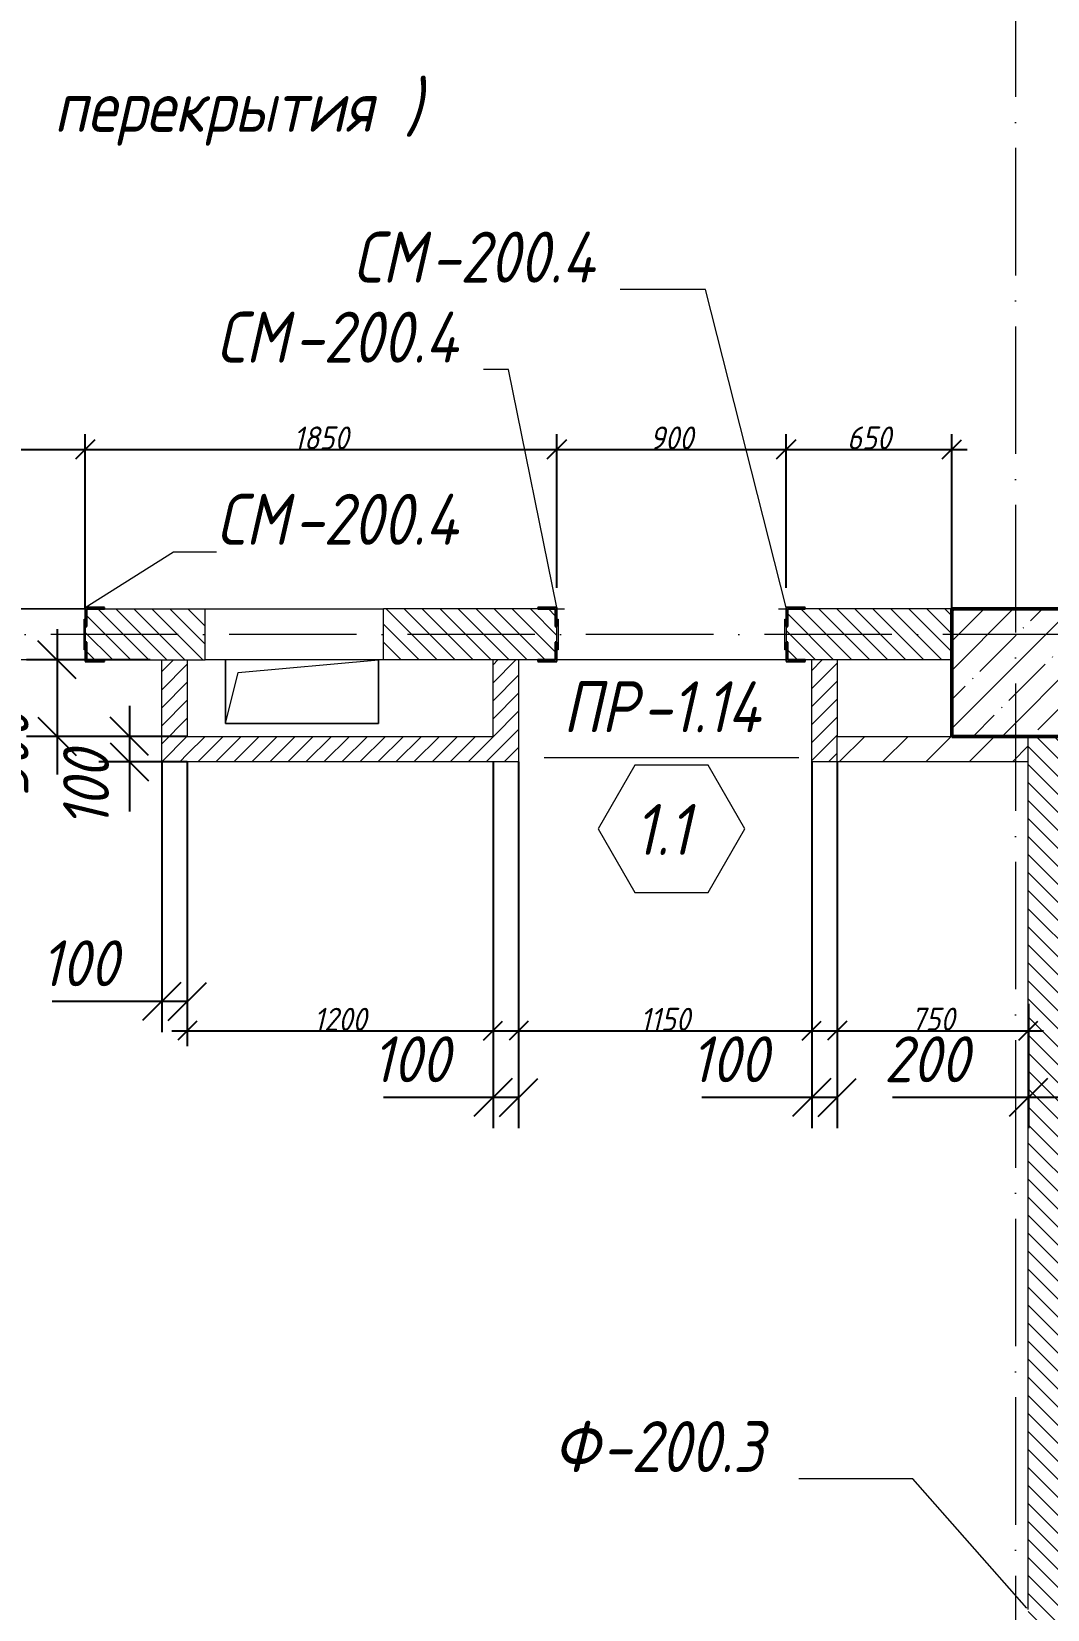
# Model space of a CAD drawing. Header units: millimetres. Extents: x -356862 to 418287, y 0 to 839748.
# Drawn here: x -142912 to -138926, y 603973 to 610162 of the extents above; entities that cross this region are included whole.
import ezdxf

# ---------------------------------------------------------------- set-up
doc = ezdxf.new("R2010")
doc.units = ezdxf.units.MM
doc.linetypes.add('50_200_ШТРИХ_1Т_ш5_п1_п1_', pattern=[700, 500, -100, 0, -100])
for name, color, linetype, lineweight in [('A-____-____-DIMS', 7, 'Continuous', 9), ('A-DOOR-____-OTLN', 7, 'Continuous', 9), ('A-FLOR-____-OTLN', 7, 'Continuous', 9), ('A-GENM-____-IDEN', 7, 'Continuous', 9), ('A-GENM-____-MCUT', 7, 'Continuous', 25), ('A-GENM-____-OTLN', 7, 'Continuous', 9), ('A-GENM-____-OTLN-1', 7, 'Continuous', 25), ('A-GLAZ-____-IDEN', 7, 'Continuous', 9), ('A-WALL-FNSH-MCUT-1', 7, 'Continuous', 9), ('G-____-____-TEXT', 7, 'Continuous', 9), ('S-COLS-____-MCUT', 7, 'Continuous', 50), ('S-COLS-____-OTLN', 7, 'Continuous', 9), ('S-GRID-____-OTLN-1', 7, '50_200_ШТРИХ_1Т_ш5_п1_п1_', 9)]:
    doc.layers.add(name, color=color, linetype=linetype, lineweight=lineweight)
for name, color, linetype, lineweight, true_color in [('A-DOOR-____-OTLN-1', 7, 'Continuous', 9, 0xffffff), ('A-WALL-____-MCUT-4', 7, 'Continuous', 13, 0x000000), ('A-WALL-____-PATT-3', 9, 'Continuous', 9, 0x808080), ('A-WALL-____-PATT-4', 9, 'Continuous', 9, 0x808080), ('A-WALL-____-PATT-5', 7, 'Continuous', 9, 0x000000), ('A-WALL-FNSH-MCUT-2', 7, 'Continuous', 13, 0x000000), ('I-WALL-____-OTLN-1', 7, 'Continuous', 9, 0x000000)]:
    doc.layers.add(name, color=color, linetype=linetype, lineweight=lineweight, true_color=true_color)
doc.styles.add('ISOCPEUR_I_10', font='isocpeui.ttf', dxfattribs={"width": 0.9, "height": 180})
doc.styles.add('ISOCPEUR_I_2', font='isocpeui.ttf', dxfattribs={"width": 0.85, "height": 2.3})
doc.styles.add('ISOCPEUR_I_7', font='isocpeui.ttf', dxfattribs={"width": 0.9, "height": 90})
doc.dimstyles.new('ISO-1_8_0_9К_СРЕДНИЙ_Кладочные_2', dxfattribs={"dimscale": 304.8, "dimtxt": 89.638306, "dimasz": 0.246063, "dimexe": 0.19685, "dimexo": 0, "dimgap": 0, "dimtad": 1, "dimdec": 3, "dimrnd": 0.001, "dimdsep": 46, "dimtxsty": 'ISOCPEUR_I_7', "dimblk1": 'OBLIQUE', "dimblk2": 'OBLIQUE', "dimsah": 1, "dimcen": 0.09, "dimdle": 0.19685, "dimazin": 0, "dimtfac": 1, "dimtdec": 4, "dimtix": 1, "dimtmove": 1, "dimatfit": 3, "dimfxl": 1, "dimtvp": 1, "dimtolj": 1, "dimtzin": 0, "dimarcsym": 2})
doc.dimstyles.new('ISO-1_8_0_9К_СРЕДНИЙ_Кладочные_3', dxfattribs={"dimscale": 304.8, "dimtxt": 179.276612, "dimasz": 0.492126, "dimexe": 0.393701, "dimexo": 0, "dimgap": 0, "dimtad": 1, "dimdec": 3, "dimrnd": 0.001, "dimdsep": 46, "dimtxsty": 'ISOCPEUR_I_10', "dimblk1": 'OBLIQUE', "dimblk2": 'OBLIQUE', "dimsah": 1, "dimcen": 0.09, "dimdle": 0.393701, "dimazin": 0, "dimtfac": 1, "dimtdec": 4, "dimtix": 1, "dimtmove": 0, "dimatfit": 3, "dimfxl": 1, "dimtvp": 1, "dimtolj": 1, "dimtzin": 0, "dimarcsym": 2})
pattern_1 = [(135, (-175000.736, 544716.51), (-35.35534, -35.35534), [])]
pattern_2 = [(45, (-175000.736, 544716.51), (-35.35534, 35.35534), [])]

# ---------------------------------------------------------------- blocks, each defined once
blk = doc.blocks.new('BSC_Колонна _Прямоугольная - 500х500-V28-АР1_Кладочный план 1 этажа в осях 1-64_Ю-ЯЯ')
at = {"layer": 'S-COLS-____-OTLN'}
h = blk.add_hatch(dxfattribs=at)
h.set_pattern_fill('FP_27', color=256, style=0, pattern_type=2)
h.set_pattern_definition([(45, (-35950, -62931.04), (-114.04925, 114.04925), []), (45, (-35835.95, -62931.04), (-114.04925, 114.04925), [201.613, -40.323, 3.353, -36.97])])
h.paths.add_polyline_path([(-250, -250), (250, -250), (250, 250), (-250, 250)], flags=0)
at = {"layer": 'S-COLS-____-MCUT'}
for p, q in [((250, 250), (-250, 250)), ((-250, 250), (-250, -250)), ((250, -250), (250, 250)), ((-250, -250), (250, -250))]:
    blk.add_line(p, q, dxfattribs=at)
blk = doc.blocks.new('Проем_Дверь_Прямоугольный - 1700х2400h_дверные проемы-28051683-АР1_Кладочный план 1 этажа в осях 1-64_Ю-ЯЯ')
at = {"layer": 'A-DOOR-____-OTLN-1'}
for p, q in [((850, 100), (-850, 100)), ((850, -100), (-850, -100))]:
    blk.add_line(p, q, dxfattribs=at)
blk = doc.blocks.new('154_Стойка_СКБ_Уголок - СМ-2530_200-28213945-АР1_Кладочный план 1 этажа в осях 1-64_Ю-ЯЯ')
at = {"layer": 'A-GENM-____-MCUT'}
for p, q in [((125, 156), (125, 81)), ((200, 156), (125, 156)), ((131, 81), (131, 150)), ((131, 150), (200, 150)), ((200, 150), (200, 156)), ((125, 81), (131, 81)), ((131, 19), (125, 19)), ((125, 19), (125, -56)), ((131, -50), (131, 19)), ((125, -56), (200, -56)), ((200, -50), (131, -50)), ((200, -56), (200, -50))]:
    blk.add_line(p, q, dxfattribs=at)
blk = doc.blocks.new('Стойка_Влож_Полоса боковая - Полоса-28213942-АР1_Кладочный план 1 этажа в осях 1-64_Ю-ЯЯ')
at = {"layer": 'A-GENM-____-OTLN'}
for p, q in [((-5, 60), (0, 60)), ((-5, -60), (-5, 60)), ((0, 31), (0, -31)), ((0, -60), (-5, -60))]:
    blk.add_line(p, q, dxfattribs=at)
blk = doc.blocks.new('AR_Отверстие прямоугольное _в плите_ - AR_Отверстие прямоугольное _в плите_-30459255-АР1_Кладочный план 1 этажа в осях 1-64_Ю-ЯЯ')
at = {"layer": 'A-GENM-____-OTLN'}
for p, q in [((-300, 125), (-300, -125)), ((-250, 75), (300, 125)), ((300, -125), (300, 125)), ((-300, -125), (-250, 75)), ((-300, -125), (300, -125))]:
    blk.add_line(p, q, dxfattribs=at)
blk = doc.blocks.new('AAR_СКБ_Марка_Окна_Перемычка и проем - Марка перемычки и проема-17324483-АР1_Кладочный план 1 этажа в осях 1-64_Ю-ЯЯ')
at = {"layer": 'A-GLAZ-____-IDEN'}
for p, q in [((-5, 0), (5, 0)), ((-1.439, -0.31), (-2.877, -2.802)), ((1.439, -0.31), (-1.439, -0.31)), ((2.877, -2.802), (1.439, -0.31)), ((-2.877, -2.802), (-1.439, -5.294)), ((1.439, -5.294), (2.877, -2.802)), ((-1.439, -5.294), (1.439, -5.294))]:
    blk.add_line(p, q, dxfattribs=at)
blk = doc.blocks.new('_Oblique')
at = {"color": 0, "linetype": 'ByBlock', "lineweight": -2}
blk.add_line((-0.5, -0.5), (0.5, 0.5), dxfattribs=at)
blk = doc.blocks.new('*D12323')
at = {"layer": 'A-____-____-DIMS', "color": 0, "lineweight": -2, "transparency": 16777216}
for p, q in [((-144400.7, 607903.6), (-144400.7, 608583.2)), ((-142700.7, 607897.6), (-142700.7, 608583.2)), ((-144460.7, 608523.2), (-142640.7, 608523.2))]:
    blk.add_line(p, q, dxfattribs=at)
at = {"layer": 'Defpoints', "color": 0, "transparency": 16777216}
for p in [(-142700.7, 608523.2), (-144400.7, 607903.6), (-142700.7, 607897.6)]:
    blk.add_point(p, dxfattribs=at)
at = {"layer": 'A-____-____-DIMS', "color": 0, "lineweight": -2, "transparency": 16777216, "xscale": 75, "yscale": 75, "zscale": 75, "rotation": 180}
blk.add_blockref('_Oblique', (-144400.7, 608523.2), dxfattribs=at)
at = {"layer": 'A-____-____-DIMS', "color": 0, "lineweight": -2, "transparency": 16777216, "xscale": 75, "yscale": 75, "zscale": 75}
blk.add_blockref('_Oblique', (-142700.7, 608523.2), dxfattribs=at)
at = {"layer": 'A-____-____-DIMS', "color": 0, "transparency": 16777216, "insert": (-143550.7, 608568.8), "char_height": 90, "width": 504.733, "attachment_point": 5, "style": 'ISOCPEUR_I_7'}
blk.add_mtext('\\A1;1700', dxfattribs=at)
blk = doc.blocks.new('*D12324')
at = {"layer": 'A-____-____-DIMS', "color": 0, "lineweight": -2, "transparency": 16777216}
for p, q in [((-142700.7, 607897.6), (-142700.7, 608583.2)), ((-140850.7, 607979.7), (-140850.7, 608583.2)), ((-142760.7, 608523.2), (-140790.7, 608523.2))]:
    blk.add_line(p, q, dxfattribs=at)
at = {"layer": 'Defpoints', "color": 0, "transparency": 16777216}
for p in [(-140850.7, 608523.2), (-140850.7, 607979.7), (-142700.7, 607897.6)]:
    blk.add_point(p, dxfattribs=at)
at = {"layer": 'A-____-____-DIMS', "color": 0, "lineweight": -2, "transparency": 16777216, "xscale": 75, "yscale": 75, "zscale": 75, "rotation": 180}
blk.add_blockref('_Oblique', (-142700.7, 608523.2), dxfattribs=at)
at = {"layer": 'A-____-____-DIMS', "color": 0, "lineweight": -2, "transparency": 16777216, "xscale": 75, "yscale": 75, "zscale": 75}
blk.add_blockref('_Oblique', (-140850.7, 608523.2), dxfattribs=at)
at = {"layer": 'A-____-____-DIMS', "color": 0, "transparency": 16777216, "insert": (-141775.7, 608568.2), "char_height": 90, "width": 504.733, "attachment_point": 5, "style": 'ISOCPEUR_I_7'}
blk.add_mtext('\\A1;1850', dxfattribs=at)
blk = doc.blocks.new('*D12325')
at = {"layer": 'A-____-____-DIMS', "color": 0, "lineweight": -2, "transparency": 16777216}
for p, q in [((-140850.7, 607979.7), (-140850.7, 608583.2)), ((-139950.7, 607979.7), (-139950.7, 608583.2)), ((-140910.7, 608523.2), (-139890.7, 608523.2))]:
    blk.add_line(p, q, dxfattribs=at)
at = {"layer": 'Defpoints', "color": 0, "transparency": 16777216}
for p in [(-139950.7, 608523.2), (-140850.7, 607979.7), (-139950.7, 607979.7)]:
    blk.add_point(p, dxfattribs=at)
at = {"layer": 'A-____-____-DIMS', "color": 0, "lineweight": -2, "transparency": 16777216, "xscale": 75, "yscale": 75, "zscale": 75, "rotation": 180}
blk.add_blockref('_Oblique', (-140850.7, 608523.2), dxfattribs=at)
at = {"layer": 'A-____-____-DIMS', "color": 0, "lineweight": -2, "transparency": 16777216, "xscale": 75, "yscale": 75, "zscale": 75}
blk.add_blockref('_Oblique', (-139950.7, 608523.2), dxfattribs=at)
at = {"layer": 'A-____-____-DIMS', "color": 0, "transparency": 16777216, "insert": (-140400.7, 608568.2), "char_height": 90, "width": 409.578, "attachment_point": 5, "style": 'ISOCPEUR_I_7'}
blk.add_mtext('\\A1;900', dxfattribs=at)
blk = doc.blocks.new('*D12326')
at = {"layer": 'A-____-____-DIMS', "color": 0, "lineweight": -2, "transparency": 16777216}
for p, q in [((-139950.7, 607979.7), (-139950.7, 608583.2)), ((-139300.7, 607897.6), (-139300.7, 608583.2)), ((-140010.7, 608523.2), (-139240.7, 608523.2))]:
    blk.add_line(p, q, dxfattribs=at)
at = {"layer": 'Defpoints', "color": 0, "transparency": 16777216}
for p in [(-139300.7, 608523.2), (-139950.7, 607979.7), (-139300.7, 607897.6)]:
    blk.add_point(p, dxfattribs=at)
at = {"layer": 'A-____-____-DIMS', "color": 0, "lineweight": -2, "transparency": 16777216, "xscale": 75, "yscale": 75, "zscale": 75, "rotation": 180}
blk.add_blockref('_Oblique', (-139950.7, 608523.2), dxfattribs=at)
at = {"layer": 'A-____-____-DIMS', "color": 0, "lineweight": -2, "transparency": 16777216, "xscale": 75, "yscale": 75, "zscale": 75}
blk.add_blockref('_Oblique', (-139300.7, 608523.2), dxfattribs=at)
at = {"layer": 'A-____-____-DIMS', "color": 0, "transparency": 16777216, "insert": (-139625.7, 608568.2), "char_height": 90, "width": 409.578, "attachment_point": 5, "style": 'ISOCPEUR_I_7'}
blk.add_mtext('\\A1;650', dxfattribs=at)
blk = doc.blocks.new('*D12365')
at = {"layer": 'A-____-____-DIMS', "color": 0, "lineweight": -2, "transparency": 16777216}
for p, q in [((-142400.7, 607297.6), (-142400.7, 606237.4)), ((-142300.7, 607297.6), (-142300.7, 606237.4)), ((-142400.7, 606357.4), (-142831.3, 606357.4)), ((-142300.7, 606357.4), (-142520.7, 606357.4))]:
    blk.add_line(p, q, dxfattribs=at)
at = {"layer": 'Defpoints', "color": 0, "transparency": 16777216}
for p in [(-142400.7, 607297.6), (-142300.7, 607297.6), (-142300.7, 606357.4)]:
    blk.add_point(p, dxfattribs=at)
at = {"layer": 'A-____-____-DIMS', "color": 0, "lineweight": -2, "transparency": 16777216, "xscale": 150, "yscale": 150, "zscale": 150, "rotation": 180}
blk.add_blockref('_Oblique', (-142400.7, 606357.4), dxfattribs=at)
at = {"layer": 'A-____-____-DIMS', "color": 0, "lineweight": -2, "transparency": 16777216, "xscale": 150, "yscale": 150, "zscale": 150}
blk.add_blockref('_Oblique', (-142300.7, 606357.4), dxfattribs=at)
at = {"layer": 'A-____-____-DIMS', "color": 0, "transparency": 16777216, "insert": (-142875.1, 606597.4), "char_height": 180, "width": 368.207, "attachment_point": 1, "line_spacing_factor": 1.149209, "style": 'ISOCPEUR_I_10'}
blk.add_mtext('\\A1;100', dxfattribs=at)
blk = doc.blocks.new('*D12366')
at = {"layer": 'A-____-____-DIMS', "color": 0, "lineweight": -2, "transparency": 16777216}
for p, q in [((-142300.7, 607297.6), (-142300.7, 606182.7)), ((-141100.7, 607297.6), (-141100.7, 606182.7)), ((-142360.7, 606242.7), (-141040.7, 606242.7))]:
    blk.add_line(p, q, dxfattribs=at)
at = {"layer": 'Defpoints', "color": 0, "transparency": 16777216}
for p in [(-142300.7, 607297.6), (-141100.7, 607297.6), (-141100.7, 606242.7)]:
    blk.add_point(p, dxfattribs=at)
at = {"layer": 'A-____-____-DIMS', "color": 0, "lineweight": -2, "transparency": 16777216, "xscale": 75, "yscale": 75, "zscale": 75, "rotation": 180}
blk.add_blockref('_Oblique', (-142300.7, 606242.7), dxfattribs=at)
at = {"layer": 'A-____-____-DIMS', "color": 0, "lineweight": -2, "transparency": 16777216, "xscale": 75, "yscale": 75, "zscale": 75}
blk.add_blockref('_Oblique', (-141100.7, 606242.7), dxfattribs=at)
at = {"layer": 'A-____-____-DIMS', "color": 0, "transparency": 16777216, "insert": (-141700.7, 606287.7), "char_height": 90, "width": 504.733, "attachment_point": 5, "style": 'ISOCPEUR_I_7'}
blk.add_mtext('\\A1;1200', dxfattribs=at)
blk = doc.blocks.new('*D12367')
at = {"layer": 'A-____-____-DIMS', "color": 0, "lineweight": -2, "transparency": 16777216}
for p, q in [((-141100.7, 607297.6), (-141100.7, 605860.9)), ((-141000.7, 607297.6), (-141000.7, 605860.9)), ((-141100.7, 605980.9), (-141531.3, 605980.9)), ((-141000.7, 605980.9), (-141220.7, 605980.9))]:
    blk.add_line(p, q, dxfattribs=at)
at = {"layer": 'Defpoints', "color": 0, "transparency": 16777216}
for p in [(-141100.7, 607297.6), (-141000.7, 607297.6), (-141000.7, 605980.9)]:
    blk.add_point(p, dxfattribs=at)
at = {"layer": 'A-____-____-DIMS', "color": 0, "lineweight": -2, "transparency": 16777216, "xscale": 150, "yscale": 150, "zscale": 150, "rotation": 180}
blk.add_blockref('_Oblique', (-141100.7, 605980.9), dxfattribs=at)
at = {"layer": 'A-____-____-DIMS', "color": 0, "lineweight": -2, "transparency": 16777216, "xscale": 150, "yscale": 150, "zscale": 150}
blk.add_blockref('_Oblique', (-141000.7, 605980.9), dxfattribs=at)
at = {"layer": 'A-____-____-DIMS', "color": 0, "transparency": 16777216, "insert": (-141575.1, 606220.9), "char_height": 180, "width": 368.207, "attachment_point": 1, "line_spacing_factor": 1.149209, "style": 'ISOCPEUR_I_10'}
blk.add_mtext('\\A1;100', dxfattribs=at)
blk = doc.blocks.new('*D12368')
at = {"layer": 'A-____-____-DIMS', "color": 0, "lineweight": -2, "transparency": 16777216}
for p, q in [((-141000.7, 607297.6), (-141000.7, 606182.7)), ((-139850.7, 607297.6), (-139850.7, 606182.7)), ((-141060.7, 606242.7), (-139790.7, 606242.7))]:
    blk.add_line(p, q, dxfattribs=at)
at = {"layer": 'Defpoints', "color": 0, "transparency": 16777216}
for p in [(-141000.7, 607297.6), (-139850.7, 607297.6), (-139850.7, 606242.7)]:
    blk.add_point(p, dxfattribs=at)
at = {"layer": 'A-____-____-DIMS', "color": 0, "lineweight": -2, "transparency": 16777216, "xscale": 75, "yscale": 75, "zscale": 75, "rotation": 180}
blk.add_blockref('_Oblique', (-141000.7, 606242.7), dxfattribs=at)
at = {"layer": 'A-____-____-DIMS', "color": 0, "lineweight": -2, "transparency": 16777216, "xscale": 75, "yscale": 75, "zscale": 75}
blk.add_blockref('_Oblique', (-139850.7, 606242.7), dxfattribs=at)
at = {"layer": 'A-____-____-DIMS', "color": 0, "transparency": 16777216, "insert": (-140425.7, 606287.7), "char_height": 90, "width": 463.361, "attachment_point": 5, "style": 'ISOCPEUR_I_7'}
blk.add_mtext('\\A1;1150', dxfattribs=at)
blk = doc.blocks.new('*D12369')
at = {"layer": 'A-____-____-DIMS', "color": 0, "lineweight": -2, "transparency": 16777216}
for p, q in [((-139850.7, 607297.6), (-139850.7, 605860.9)), ((-139750.7, 607297.6), (-139750.7, 605860.9)), ((-139850.7, 605980.9), (-140281.3, 605980.9)), ((-139750.7, 605980.9), (-139970.7, 605980.9))]:
    blk.add_line(p, q, dxfattribs=at)
at = {"layer": 'Defpoints', "color": 0, "transparency": 16777216}
for p in [(-139850.7, 607297.6), (-139750.7, 607297.6), (-139750.7, 605980.9)]:
    blk.add_point(p, dxfattribs=at)
at = {"layer": 'A-____-____-DIMS', "color": 0, "lineweight": -2, "transparency": 16777216, "xscale": 150, "yscale": 150, "zscale": 150, "rotation": 180}
blk.add_blockref('_Oblique', (-139850.7, 605980.9), dxfattribs=at)
at = {"layer": 'A-____-____-DIMS', "color": 0, "lineweight": -2, "transparency": 16777216, "xscale": 150, "yscale": 150, "zscale": 150}
blk.add_blockref('_Oblique', (-139750.7, 605980.9), dxfattribs=at)
at = {"layer": 'A-____-____-DIMS', "color": 0, "transparency": 16777216, "insert": (-140325.1, 606220.9), "char_height": 180, "width": 368.207, "attachment_point": 1, "line_spacing_factor": 1.149209, "style": 'ISOCPEUR_I_10'}
blk.add_mtext('\\A1;100', dxfattribs=at)
blk = doc.blocks.new('*D12370')
at = {"layer": 'A-____-____-DIMS', "color": 0, "lineweight": -2, "transparency": 16777216}
for p, q in [((-139750.7, 607297.6), (-139750.7, 606182.7)), ((-139000.7, 606348.8), (-139000.7, 606182.7)), ((-139810.7, 606242.7), (-138940.7, 606242.7))]:
    blk.add_line(p, q, dxfattribs=at)
at = {"layer": 'Defpoints', "color": 0, "transparency": 16777216}
for p in [(-139750.7, 607297.6), (-139000.7, 606348.8), (-139000.7, 606242.7)]:
    blk.add_point(p, dxfattribs=at)
at = {"layer": 'A-____-____-DIMS', "color": 0, "lineweight": -2, "transparency": 16777216, "xscale": 75, "yscale": 75, "zscale": 75, "rotation": 180}
blk.add_blockref('_Oblique', (-139750.7, 606242.7), dxfattribs=at)
at = {"layer": 'A-____-____-DIMS', "color": 0, "lineweight": -2, "transparency": 16777216, "xscale": 75, "yscale": 75, "zscale": 75}
blk.add_blockref('_Oblique', (-139000.7, 606242.7), dxfattribs=at)
at = {"layer": 'A-____-____-DIMS', "color": 0, "transparency": 16777216, "insert": (-139375.7, 606288.3), "char_height": 90, "width": 409.578, "attachment_point": 5, "style": 'ISOCPEUR_I_7'}
blk.add_mtext('\\A1;750', dxfattribs=at)
blk = doc.blocks.new('*D12371')
at = {"layer": 'A-____-____-DIMS', "color": 0, "lineweight": -2, "transparency": 16777216}
for p, q in [((-139000.7, 606348.8), (-139000.7, 605860.9)), ((-138800.7, 606348.8), (-138800.7, 605860.9)), ((-139000.7, 605980.9), (-139534.1, 605980.9)), ((-138800.7, 605980.9), (-139120.7, 605980.9))]:
    blk.add_line(p, q, dxfattribs=at)
at = {"layer": 'Defpoints', "color": 0, "transparency": 16777216}
for p in [(-139000.7, 606348.8), (-138800.7, 606348.8), (-138800.7, 605980.9)]:
    blk.add_point(p, dxfattribs=at)
at = {"layer": 'A-____-____-DIMS', "color": 0, "lineweight": -2, "transparency": 16777216, "xscale": 150, "yscale": 150, "zscale": 150, "rotation": 180}
blk.add_blockref('_Oblique', (-139000.7, 605980.9), dxfattribs=at)
at = {"layer": 'A-____-____-DIMS', "color": 0, "lineweight": -2, "transparency": 16777216, "xscale": 150, "yscale": 150, "zscale": 150}
blk.add_blockref('_Oblique', (-138800.7, 605980.9), dxfattribs=at)
at = {"layer": 'A-____-____-DIMS', "color": 0, "transparency": 16777216, "insert": (-139566.8, 606220.9), "char_height": 180, "width": 409.578, "attachment_point": 1, "line_spacing_factor": 1.149209, "style": 'ISOCPEUR_I_10'}
blk.add_mtext('\\A1;200', dxfattribs=at)
blk = doc.blocks.new('*D12372')
at = {"layer": 'A-____-____-DIMS', "color": 0, "lineweight": -2, "transparency": 16777216}
for p, q in [((-142811.4, 607817.6), (-142811.4, 607397.6)), ((-142446.6, 607697.6), (-142931.4, 607697.6)), ((-142300.7, 607397.6), (-142931.4, 607397.6)), ((-142811.4, 607397.6), (-142811.4, 607247.6))]:
    blk.add_line(p, q, dxfattribs=at)
at = {"layer": 'Defpoints', "color": 0, "transparency": 16777216}
for p in [(-142446.6, 607697.6), (-142811.4, 607397.6), (-142300.7, 607397.6)]:
    blk.add_point(p, dxfattribs=at)
at = {"layer": 'A-____-____-DIMS', "color": 0, "lineweight": -2, "transparency": 16777216, "xscale": 150, "yscale": 150, "zscale": 150}
for p, rotation in [((-142811.4, 607697.6), 90), ((-142811.4, 607397.6), 270)]:
    blk.add_blockref('_Oblique', p, dxfattribs=dict(at, rotation=rotation))
at = {"layer": 'A-____-____-DIMS', "color": 0, "transparency": 16777216, "insert": (-143103.4, 607162.8), "char_height": 180, "width": 409.578, "attachment_point": 1, "rotation": 90, "line_spacing_factor": 1.149209, "style": 'ISOCPEUR_I_10'}
blk.add_mtext('\\A1;300', dxfattribs=at)
blk = doc.blocks.new('*D12373')
at = {"layer": 'A-____-____-DIMS', "color": 0, "lineweight": -2, "transparency": 16777216}
for p, q in [((-142527.6, 607517.6), (-142527.6, 607297.6)), ((-142300.7, 607397.6), (-142647.6, 607397.6)), ((-142300.7, 607297.6), (-142647.6, 607297.6)), ((-142527.6, 607297.6), (-142527.6, 607102.9))]:
    blk.add_line(p, q, dxfattribs=at)
at = {"layer": 'Defpoints', "color": 0, "transparency": 16777216}
for p in [(-142300.7, 607397.6), (-142527.6, 607297.6), (-142300.7, 607297.6)]:
    blk.add_point(p, dxfattribs=at)
at = {"layer": 'A-____-____-DIMS', "color": 0, "lineweight": -2, "transparency": 16777216, "xscale": 150, "yscale": 150, "zscale": 150}
for p, rotation in [((-142527.6, 607397.6), 90), ((-142527.6, 607297.6), 270)]:
    blk.add_blockref('_Oblique', p, dxfattribs=dict(at, rotation=rotation))
at = {"layer": 'A-____-____-DIMS', "color": 0, "transparency": 16777216, "insert": (-142787.8, 607038.8), "char_height": 180, "width": 368.207, "attachment_point": 1, "rotation": 90, "line_spacing_factor": 1.149209, "style": 'ISOCPEUR_I_10'}
blk.add_mtext('\\A1;100', dxfattribs=at)

msp = doc.modelspace()

# ---------------------------------------------------------------- hatches: boundary and pattern name
at = {"layer": 'A-WALL-____-PATT-3'}
h = msp.add_hatch(dxfattribs=at)
h.set_pattern_fill('FP_6', color=256, style=0, pattern_type=2)
h.set_pattern_definition(pattern_1)
h.paths.add_polyline_path([(-139665.9931, 607697.5526), (-139300.7357, 607697.5526), (-139300.7357, 607897.5526), (-139944.7357, 607897.5526), (-139944.7357, 607828.5526), (-139950.7357, 607828.5526), (-139950.7357, 607766.5526), (-139944.7357, 607766.5526), (-139944.7357, 607697.5526), (-139875.7357, 607697.5526)], flags=0)
h.paths.add_polyline_path([(-140856.7357, 607697.5526), (-140856.7357, 607766.5526), (-140850.7357, 607766.5526), (-140850.7357, 607828.5526), (-140856.7357, 607828.5526), (-140856.7357, 607897.5526), (-141530.7357, 607897.5526), (-141530.7357, 607697.5526), (-140925.7357, 607697.5526)], flags=0)
h.paths.add_polyline_path([(-142625.7357, 607697.5526), (-142230.7357, 607697.5526), (-142230.7357, 607897.5526), (-142694.7357, 607897.5526), (-142694.7357, 607828.5526), (-142700.7357, 607828.5526), (-142700.7357, 607766.5526), (-142694.7357, 607766.5526), (-142694.7357, 607697.5526)], flags=0)
h.paths.add_polyline_path([(-144406.7357, 607697.5526), (-144406.7357, 607766.5526), (-144400.7357, 607766.5526), (-144400.7357, 607828.5526), (-144406.7357, 607828.5526), (-144406.7357, 607897.5526), (-144800.7357, 607897.5526), (-144800.7357, 607697.5526), (-144475.7357, 607697.5526)], flags=0)
h = msp.add_hatch(dxfattribs=at)
h.set_pattern_fill('FP_6', color=256, style=0, pattern_type=2)
h.set_pattern_definition(pattern_1)
h.paths.add_polyline_path([(-138800.7357, 600397.5526), (-138800.7357, 603897.5526), (-138869.7357, 603897.5526), (-138869.7357, 603903.5526), (-138800.7357, 603903.5526), (-138800.7357, 607397.5526), (-139000.7357, 607397.5526), (-139000.7357, 603903.5526), (-138931.7357, 603903.5526), (-138931.7357, 603897.5526), (-139000.7357, 603897.5526), (-139000.7357, 600397.5526)], flags=0)
at = {"layer": 'A-WALL-____-PATT-4'}
h = msp.add_hatch(dxfattribs=at)
h.set_pattern_fill('FP_5', color=256, style=0, pattern_type=2)
h.set_pattern_definition(pattern_2)
h.paths.add_polyline_path([(-142300.7357, 607297.5526), (-142300.7357, 607697.5526), (-142400.7357, 607697.5526), (-142400.7357, 607297.5526)], flags=0)
h = msp.add_hatch(dxfattribs=at)
h.set_pattern_fill('FP_5', color=256, style=0, pattern_type=2)
h.set_pattern_definition(pattern_2)
h.paths.add_polyline_path([(-141000.7357, 607297.5526), (-141000.7357, 607697.5526), (-141100.7357, 607697.5526), (-141100.7357, 607297.5526)], flags=0)
h = msp.add_hatch(dxfattribs=at)
h.set_pattern_fill('FP_5', color=256, style=0, pattern_type=2)
h.set_pattern_definition(pattern_2)
h.paths.add_polyline_path([(-139850.7357, 607297.5526), (-139750.7357, 607297.5526), (-139750.7357, 607697.5526), (-139850.7357, 607697.5526)], flags=0)
h = msp.add_hatch(dxfattribs=at)
h.set_pattern_fill('FP_5', color=256, style=0, pattern_type=2)
h.set_pattern_definition(pattern_2)
h.paths.add_polyline_path([(-141433.4574, 607297.5526), (-141100.7357, 607297.5526), (-141100.7357, 607397.5526), (-142300.7357, 607397.5526), (-142300.7357, 607297.5526)], flags=0)
at = {"layer": 'A-WALL-____-PATT-5'}
h = msp.add_hatch(dxfattribs=at)
h.set_pattern_fill('FP_4', color=256, style=0, pattern_type=2)
h.set_pattern_definition([(45, (-175000.74, 544716.51), (-84.85281, 84.85281), [])])
h.paths.add_polyline_path([(-139665.9931, 607297.5526), (-139000.7357, 607297.5526), (-139000.7357, 607397.5526), (-139750.7357, 607397.5526), (-139750.7357, 607297.5526)], flags=0)

# ---------------------------------------------------------------- linework, layer by layer
at = {"layer": 'A-FLOR-____-OTLN'}
for p, q in [((-142150.7357, 607447.5526), (-142150.7357, 607697.5526)), ((-141550.7357, 607697.5526), (-141550.7357, 607447.5526)), ((-141550.7357, 607447.5526), (-142150.7357, 607447.5526))]:
    msp.add_line(p, q, dxfattribs=at)
at = {"layer": 'A-GENM-____-IDEN'}
for p, q in [((-140266.8335, 609150.4538), (-140602.2491, 609150.4538)), ((-139950.7357, 607903.5526), (-140266.8335, 609150.4538)), ((-141040.094, 608836.5354), (-141138.4924, 608836.5354)), ((-140850.7357, 607903.5526), (-141040.094, 608836.5354)), ((-142700.7357, 607903.5526), (-142354.4111, 608121.9696)), ((-142354.4111, 608121.9696), (-142186.0924, 608121.9696)), ((-139453.7357, 604484.4392), (-139900.7357, 604484.4392)), ((-139006.7357, 603977.5526), (-139453.7357, 604484.4392))]:
    msp.add_line(p, q, dxfattribs=at)
at = {"layer": 'A-WALL-____-MCUT-4'}
for p, q in [((-142625.7357, 607897.5526), (-142230.7357, 607897.5526)), ((-142230.7357, 607697.5526), (-142230.7357, 607897.5526)), ((-140925.7357, 607897.5526), (-141530.7357, 607897.5526)), ((-141530.7357, 607697.5526), (-141530.7357, 607897.5526)), ((-139300.7357, 607897.5526), (-139875.7357, 607897.5526)), ((-142625.7357, 607697.5526), (-142230.7357, 607697.5526)), ((-140925.7357, 607697.5526), (-141530.7357, 607697.5526)), ((-139300.7357, 607697.5526), (-139875.7357, 607697.5526)), ((-139000.7357, 603972.5526), (-139000.7357, 607297.5526))]:
    msp.add_line(p, q, dxfattribs=at)
at = {"layer": 'A-WALL-FNSH-MCUT-1'}
for p, q in [((-142400.7357, 607297.5526), (-142400.7357, 607697.5526)), ((-142300.7357, 607697.5526), (-142300.7357, 607397.5526)), ((-141100.7357, 607397.5526), (-141100.7357, 607697.5526)), ((-141000.7357, 607697.5526), (-141000.7357, 607297.5526)), ((-139850.7357, 607297.5526), (-139850.7357, 607697.5526)), ((-139750.7357, 607697.5526), (-139750.7357, 607397.5526)), ((-142300.7357, 607397.5526), (-141100.7357, 607397.5526)), ((-141000.7357, 607297.5526), (-142400.7357, 607297.5526))]:
    msp.add_line(p, q, dxfattribs=at)
at = {"layer": 'A-WALL-FNSH-MCUT-2'}
for p, q in [((-139750.7357, 607397.5526), (-139300.7357, 607397.5526)), ((-139750.7357, 607297.5526), (-139750.7357, 607397.5526)), ((-139000.7357, 607297.5526), (-139000.7357, 607397.5526)), ((-139000.7357, 607297.5526), (-139850.7357, 607297.5526))]:
    msp.add_line(p, q, dxfattribs=at)
at = {"layer": 'I-WALL-____-OTLN-1'}
for p, q in [((-144400.7357, 607897.5526), (-142700.7357, 607897.5526)), ((-142230.7357, 607897.5526), (-141530.7357, 607897.5526)), ((-140850.7357, 607897.5526), (-140820.7357, 607897.5526)), ((-139980.7357, 607897.5526), (-139950.7357, 607897.5526)), ((-142700.7357, 607697.5526), (-144400.7357, 607697.5526)), ((-141530.7357, 607697.5526), (-142230.7357, 607697.5526)), ((-139950.7357, 607697.5526), (-140850.7357, 607697.5526))]:
    msp.add_line(p, q, dxfattribs=at)
at = {"layer": 'S-GRID-____-OTLN-1'}
for p, q in [((-139050.7357, 635609.362), (-139050.7357, 597608.0984)), ((-70926.3291, 607797.5526), (-179669.5059, 607797.5526))]:
    msp.add_line(p, q, dxfattribs=at)

# ---------------------------------------------------------------- block references
at = {"layer": 'A-DOOR-____-OTLN'}
msp.add_blockref('Проем_Дверь_Прямоугольный - 1700х2400h_дверные проемы-28051683-АР1_Кладочный план 1 этажа в осях 1-64_Ю-ЯЯ', (-143550.7357, 607797.5526), dxfattribs=at)
at = {"layer": 'A-GENM-____-OTLN'}
for name, p in [('Стойка_Влож_Полоса боковая - Полоса-28213942-АР1_Кладочный план 1 этажа в осях 1-64_Ю-ЯЯ', (-142700.7357, 607797.5526)), ('Стойка_Влож_Полоса боковая - Полоса-28213942-АР1_Кладочный план 1 этажа в осях 1-64_Ю-ЯЯ', (-139950.7357, 607797.5526)), ('AR_Отверстие прямоугольное _в плите_ - AR_Отверстие прямоугольное _в плите_-30459255-АР1_Кладочный план 1 этажа в осях 1-64_Ю-ЯЯ', (-141850.7357, 607572.5526))]:
    msp.add_blockref(name, p, dxfattribs=at)
at = {"layer": 'A-GENM-____-OTLN', "rotation": 180}
msp.add_blockref('Стойка_Влож_Полоса боковая - Полоса-28213942-АР1_Кладочный план 1 этажа в осях 1-64_Ю-ЯЯ', (-140850.7357, 607797.5526), dxfattribs=at)
at = {"layer": 'A-GENM-____-OTLN-1'}
for p in [(-142825.7357, 607747.5526), (-140075.7357, 607747.5526)]:
    msp.add_blockref('154_Стойка_СКБ_Уголок - СМ-2530_200-28213945-АР1_Кладочный план 1 этажа в осях 1-64_Ю-ЯЯ', p, dxfattribs=at)
at = {"layer": 'A-GENM-____-OTLN-1', "rotation": 180}
msp.add_blockref('154_Стойка_СКБ_Уголок - СМ-2530_200-28213945-АР1_Кладочный план 1 этажа в осях 1-64_Ю-ЯЯ', (-140725.7357, 607847.5526), dxfattribs=at)
at = {"layer": 'A-GLAZ-____-IDEN', "xscale": 99.99999999999993, "yscale": 99.99999999999993, "zscale": 99.99999999999993}
msp.add_blockref('AAR_СКБ_Марка_Окна_Перемычка и проем - Марка перемычки и проема-17324483-АР1_Кладочный план 1 этажа в осях 1-64_Ю-ЯЯ', (-140400.7357, 607314.9651), dxfattribs=at)
at = {"layer": 'S-COLS-____-OTLN'}
msp.add_blockref('BSC_Колонна _Прямоугольная - 500х500-V28-АР1_Кладочный план 1 этажа в осях 1-64_Ю-ЯЯ', (-139050.7357, 607647.5526), dxfattribs=at)

# ---------------------------------------------------------------- texts
at = {"layer": 'A-GENM-____-IDEN', "char_height": 200, "attachment_point": 1, "style": 'ISOCPEUR_I_2'}
for s, insert, width in [('СМ', (-141649.8491, 609377.5699), 367.974562), ('-200.4', (-141346.2397, 609377.5699), 894.68325), ('СМ', (-142186.0924, 609063.6515), 367.974562), ('-200.4', (-141882.483, 609063.6515), 894.68325), ('СМ', (-142186.0924, 608349.0858), 367.974562), ('-200.4', (-141882.483, 608349.0858), 894.68325), ('\\fISOCPEUR|b0|i1|c204|p34|;\\W.9;Ф', (-140865.2924, 604711.5554), 230.886), ('-200.3', (-140674.7924, 604711.5554), 865.8225)]:
    msp.add_mtext(s, dxfattribs=dict(at, insert=insert, width=width))
at = {"layer": 'A-GLAZ-____-IDEN', "char_height": 200, "attachment_point": 1, "style": 'ISOCPEUR_I_2'}
for s, insert, width in [('ПР', (-140826.6561, 607613.4846), 375.18975), ('-1.14', (-140517.0936, 607613.4846), 649.366875), ('1.1', (-140546.7842, 607132.3237), 303.037875)]:
    msp.add_mtext(s, dxfattribs=dict(at, insert=insert, width=width))
at = {"layer": 'G-____-____-TEXT', "char_height": 200, "attachment_point": 1, "style": 'ISOCPEUR_I_2'}
for s, insert, width in [('\\fISOCPEUR|b0|i1|c204|p34|;\\W.9;)', (-141448.5501, 609968.9859), 93.797437), ('перекрытия', (-142823.722, 609968.9859), 1666.708312)]:
    msp.add_mtext(s, dxfattribs=dict(at, insert=insert, width=width))

# ---------------------------------------------------------------- dimensions: what is measured, and where the dimension line sits
at = {"layer": 'A-____-____-DIMS'}
for base, p1, p2, override, picture, middle in [((-142700.7357, 608523.1831), (-144400.7357, 607903.5526), (-142700.7357, 607897.5526), {"dimpost": '<>', "dimfxl": 1700.010588}, '*D12323', (-143550.7357, 608568.7626)), ((-140850.7357, 608523.1831), (-142700.7357, 607897.5526), (-140850.7357, 607979.7481), {"dimpost": '<>', "dimfxl": 1851.825072}, '*D12324', (-141775.7357, 608568.1831)), ((-139950.7357, 608523.1831), (-140850.7357, 607979.7481), (-139950.7357, 607979.7481), {"dimpost": '<>', "dimfxl": 900}, '*D12325', (-140400.7357, 608568.1831)), ((-139300.7357, 608523.1831), (-139950.7357, 607979.7481), (-139300.7357, 607897.5526), {"dimpost": '<>', "dimfxl": 655.176386}, '*D12326', (-139625.7357, 608568.1831)), ((-141100.7357, 606242.7345), (-142300.7357, 607297.5526), (-141100.7357, 607297.5526), {"dimpost": '<>', "dimfxl": 1200}, '*D12366', (-141700.7357, 606287.7345)), ((-139850.7357, 606242.7345), (-141000.7357, 607297.5526), (-139850.7357, 607297.5526), {"dimpost": '<>', "dimfxl": 1150}, '*D12368', (-140425.7357, 606287.7345)), ((-139000.7357, 606242.7345), (-139750.7357, 607297.5526), (-139000.7357, 606348.8005), {"dimpost": '<>', "dimfxl": 1209.392588}, '*D12370', (-139375.7357, 606288.3141))]:
    dim = msp.add_linear_dim(base=base, p1=p1, p2=p2, dimstyle='ISO-1_8_0_9К_СРЕДНИЙ_Кладочные_2', override=override, dxfattribs=at)
    dim.commit()
    dim.dimension.update_dxf_attribs({"geometry": picture, "text_midpoint": middle})
for base, p1, p2, override, picture, middle in [((-142811.3776, 607397.5526), (-142446.611, 607697.5526), (-142300.7357, 607397.5526), {"dimpost": '<>', "dimfxl": 333.585977}, '*D12372', (-142983.4412, 607247.5526)), ((-142527.5618, 607297.5526), (-142300.7357, 607397.5526), (-142300.7357, 607297.5526), {"dimpost": '<>', "dimfxl": 100}, '*D12373', (-142667.8391, 607102.9098))]:
    dim = msp.add_linear_dim(base=base, p1=p1, p2=p2, angle=90, dimstyle='ISO-1_8_0_9К_СРЕДНИЙ_Кладочные_3', override=override, dxfattribs=at)
    dim.commit()
    dim.dimension.update_dxf_attribs({"geometry": picture, "text_midpoint": middle, "dimtype": 160, "text_rotation": 90})
for base, p1, p2, override, picture, middle in [((-142300.7357, 606357.3987), (-142400.7357, 607297.5526), (-142300.7357, 607297.5526), {"dimpost": '<>', "dimfxl": 100}, '*D12365', (-142691.013, 606357.3987)), ((-141000.7357, 605980.8851), (-141100.7357, 607297.5526), (-141000.7357, 607297.5526), {"dimpost": '<>', "dimfxl": 100}, '*D12367', (-141391.013, 605980.8851)), ((-139750.7357, 605980.8851), (-139850.7357, 607297.5526), (-139750.7357, 607297.5526), {"dimpost": '<>', "dimfxl": 100}, '*D12369', (-140141.013, 605980.8851)), ((-138800.7357, 605980.8851), (-139000.7357, 606348.8005), (-138800.7357, 606348.8005), {"dimpost": '<>', "dimfxl": 200}, '*D12371', (-139362.034, 605980.8851))]:
    dim = msp.add_linear_dim(base=base, p1=p1, p2=p2, dimstyle='ISO-1_8_0_9К_СРЕДНИЙ_Кладочные_3', override=override, dxfattribs=at)
    dim.commit()
    dim.dimension.update_dxf_attribs({"geometry": picture, "text_midpoint": middle, "dimtype": 160})

doc.saveas('drawing.dxf')
